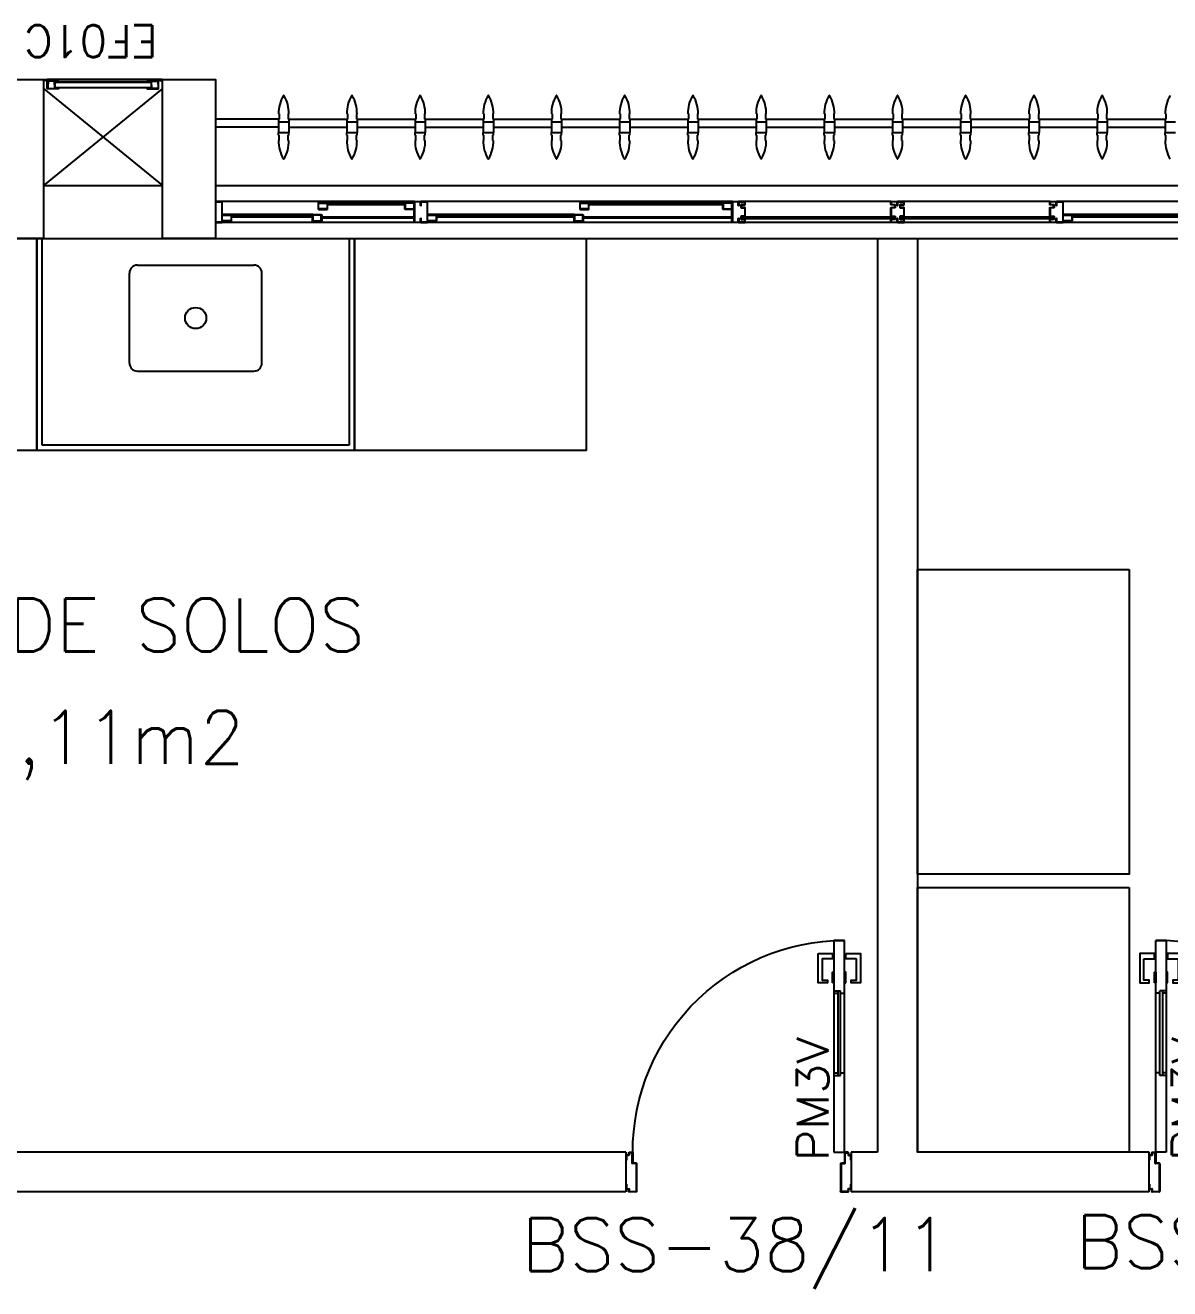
# Model space of a CAD drawing. Header units: millimetres. Extents: x 2046 to 2564, y 885 to 1120.
# Drawn here: x 2332.193 to 2336.514, y 933.737 to 938.507 of the extents above; entities that cross this region are included whole.
import ezdxf

# ---------------------------------------------------------------- set-up
doc = ezdxf.new("R2010")
doc.units = ezdxf.units.MM
doc.header["$LTSCALE"] = 10
for name, color, linetype in [('AR-ALV', 2, 'Continuous'), ('AR-BANCADAS', 1, 'Continuous'), ('AR-BRISES', 2, 'Continuous'), ('AR-ESQ', 1, 'Continuous'), ('AR-ESTC', 3, 'Continuous'), ('AR-PEITORIL', 1, 'Continuous'), ('AR-PORTA', 1, 'Continuous'), ('AR-SHAFT', 1, 'Continuous'), ('BC- VISTA', 1, 'Continuous'), ('BC-CUBA', 1, 'Continuous'), ('BR-PAINEL', 1, 'Continuous'), ('BR-SUPORTE', 1, 'Continuous'), ('coz1', 1, 'Continuous'), ('DT-ESQ-CHAPA DOBRADA-V', 2, 'Continuous'), ('DT-ESQ-MARCO-V', 1, 'Continuous'), ('DT-ESQ-PERFIL CADEIRA-C', 2, 'Continuous'), ('DT-ESQ-PERFIL CADEIRA-V', 1, 'Continuous'), ('DT-ESQ-PERFIL U-C', 2, 'Continuous'), ('DT-ESQ-PERFIL U-V', 1, 'Continuous'), ('DT-ESQ-VENEZIANA-C', 1, 'Continuous'), ('DT-ESQ-VENEZIANA-V', 1, 'Continuous'), ('DT-ESQ-VIDRO-C', 2, 'Continuous'), ('DT-TXTESQ', 2, 'Continuous'), ('DT-TXTMOD', 1, 'Continuous'), ('ENDEREÇO', 2, 'Continuous'), ('maçaneta', 1, 'Continuous'), ('mov', 1, 'Continuous'), ('PM-PERFIL U-C', 2, 'Continuous'), ('PM-TXT', 2, 'Continuous'), ('PM-VIDRO', 2, 'Continuous'), ('pm1', 2, 'Continuous'), ('pm2', 1, 'Continuous'), ('TEXTO', 2, 'Continuous'), ('Área', 2, 'Continuous')]:
    doc.layers.add(name, color=color, linetype=linetype)
doc.styles.add('S10', font='simplex.shx', dxfattribs={"height": 0.1})
doc.styles.add('S12', font='simplex.shx', dxfattribs={"width": 1.1, "height": 0.12})
doc.styles.add('UNB-100', font='simplex.shx', dxfattribs={"height": 0.2})
doc.styles.add('UNB1-100', font='simplex.shx', dxfattribs={"height": 0.2})

# ---------------------------------------------------------------- blocks, each defined once
blk = doc.blocks.new('EF31-P')
at = {"layer": 'DT-ESQ-CHAPA DOBRADA-V', "ltscale": 0.1}
for p, q in [((3.2, -0.077), (3.7615, -0.077)), ((3.2, -0.08), (3.7615, -0.08)), ((4.4, -0.077), (4.749, -0.077)), ((4.4, -0.08), (4.749, -0.08))]:
    blk.add_line(p, q, dxfattribs=at)
at = {"layer": 'DT-ESQ-MARCO-V', "ltscale": 0.1}
for p, q in [((1.9985, -0.06), (2.5515, -0.06)), ((2.5985, -0.06), (3.1515, -0.06)), ((1.9985, -0.14), (2.5515, -0.14)), ((2.5985, -0.14), (3.1515, -0.14))]:
    blk.add_line(p, q, dxfattribs=at)
at = {"layer": 'DT-ESQ-PERFIL CADEIRA-C', "ltscale": 0.1}
for p, q in [((1.95, -0.0885), (1.9015, -0.0885)), ((3.7635, -0.0885), (3.81, -0.0885)), ((4.35, -0.0885), (4.3015, -0.0885)), ((4.751, -0.0885), (4.7975, -0.0885)), ((5.125, -0.0885), (5.0765, -0.0885)), ((3.2, -0.1335), (3.2485, -0.1335)), ((3.773, -0.1335), (3.7265, -0.1335)), ((4.4, -0.1335), (4.4485, -0.1335)), ((4.7605, -0.1335), (4.714, -0.1335))]:
    blk.add_line(p, q, dxfattribs=at)
for points in [[(1.9015, -0.09), (1.95, -0.09), (1.95, -0.0885), (1.915, -0.0885, 0.198912), (1.9161, -0.0881, 0.198913), (1.9165, -0.087), (1.9165, -0.067, -0.414214), (1.917, -0.0665), (1.95, -0.0665), (1.95, -0.065), (1.9165, -0.065, 0.414214), (1.915, -0.0665), (1.915, -0.0785), (1.915, -0.08), (1.915, -0.087), (1.9015, -0.087, 1)], [(3.81, -0.087, -1), (3.81, -0.09), (3.7635, -0.09, -0.414214), (3.7615, -0.088), (3.7615, -0.067, -0.414214), (3.7635, -0.065), (3.795, -0.065, -0.414214), (3.7965, -0.0665), (3.7965, -0.087)], [(3.7965, -0.0885, -0.198913), (3.7954, -0.0881, -0.198913), (3.795, -0.087), (3.795, -0.067, 0.414214), (3.7945, -0.0665), (3.7635, -0.0665, 0.414214), (3.763, -0.067), (3.763, -0.088, 0.414214), (3.7635, -0.0885)], [(4.3015, -0.09), (4.35, -0.09), (4.35, -0.0885), (4.315, -0.0885, 0.198912), (4.3161, -0.0881, 0.198913), (4.3165, -0.087), (4.3165, -0.067, -0.414214), (4.317, -0.0665), (4.35, -0.0665), (4.35, -0.065), (4.3165, -0.065, 0.414214), (4.315, -0.0665), (4.315, -0.0785), (4.315, -0.08), (4.315, -0.087), (4.3015, -0.087, 1)], [(4.7975, -0.087, -1), (4.7975, -0.09), (4.751, -0.09, -0.414214), (4.749, -0.088), (4.749, -0.067, -0.414214), (4.751, -0.065), (4.7825, -0.065, -0.414214), (4.784, -0.0665), (4.784, -0.087)], [(4.784, -0.0885, -0.198913), (4.7829, -0.0881, -0.198913), (4.7825, -0.087), (4.7825, -0.067, 0.414214), (4.782, -0.0665), (4.751, -0.0665, 0.414214), (4.7505, -0.067), (4.7505, -0.088, 0.414214), (4.751, -0.0885)], [(5.0765, -0.09), (5.125, -0.09), (5.125, -0.0885), (5.09, -0.0885, 0.198912), (5.0911, -0.0881, 0.198913), (5.0915, -0.087), (5.0915, -0.067, -0.414214), (5.092, -0.0665), (5.125, -0.0665), (5.125, -0.065), (5.0915, -0.065, 0.414214), (5.09, -0.0665), (5.09, -0.0785), (5.09, -0.08), (5.09, -0.087), (5.0765, -0.087, 1)], [(3.2485, -0.135), (3.2, -0.135), (3.2, -0.1335), (3.235, -0.1335, -0.198912), (3.2339, -0.1331, -0.198913), (3.2335, -0.132), (3.2335, -0.112, 0.414214), (3.233, -0.1115), (3.2, -0.1115), (3.2, -0.11), (3.2335, -0.11, -0.414214), (3.235, -0.1115), (3.235, -0.1235), (3.235, -0.125), (3.235, -0.132), (3.2485, -0.132, -1)], [(3.7265, -0.132, 1), (3.7265, -0.135), (3.773, -0.135, 0.414214), (3.775, -0.133), (3.775, -0.112, 0.414214), (3.773, -0.11), (3.7415, -0.11, 0.414214), (3.74, -0.1115), (3.74, -0.132)], [(3.74, -0.1335, 0.198913), (3.7411, -0.1331, 0.198913), (3.7415, -0.132), (3.7415, -0.112, -0.414214), (3.742, -0.1115), (3.773, -0.1115, -0.414214), (3.7735, -0.112), (3.7735, -0.133, -0.414214), (3.773, -0.1335)], [(4.4485, -0.135), (4.4, -0.135), (4.4, -0.1335), (4.435, -0.1335, -0.198912), (4.4339, -0.1331, -0.198913), (4.4335, -0.132), (4.4335, -0.112, 0.414214), (4.433, -0.1115), (4.4, -0.1115), (4.4, -0.11), (4.4335, -0.11, -0.414214), (4.435, -0.1115), (4.435, -0.1235), (4.435, -0.125), (4.435, -0.132), (4.4485, -0.132, -1)], [(4.714, -0.132, 1), (4.714, -0.135), (4.7605, -0.135, 0.414214), (4.7625, -0.133), (4.7625, -0.112, 0.414214), (4.7605, -0.11), (4.729, -0.11, 0.414214), (4.7275, -0.1115), (4.7275, -0.132)], [(4.7275, -0.1335, 0.198913), (4.7286, -0.1331, 0.198913), (4.729, -0.132), (4.729, -0.112, -0.414214), (4.7295, -0.1115), (4.7605, -0.1115, -0.414214), (4.761, -0.112), (4.761, -0.133, -0.414214), (4.7605, -0.1335)]]:
    blk.add_lwpolyline(points, format="xyb", close=True, dxfattribs=at)
at = {"layer": 'DT-ESQ-PERFIL CADEIRA-V', "ltscale": 0.1}
for p, q in [((1.395, -0.09), (1.9015, -0.09)), ((3.795, -0.09), (4.3015, -0.09)), ((4.7825, -0.09), (5.0765, -0.09)), ((3.2485, -0.135), (3.7265, -0.135)), ((4.4485, -0.135), (4.714, -0.135))]:
    blk.add_line(p, q, dxfattribs=at)
at = {"layer": 'DT-ESQ-PERFIL U-C', "ltscale": 0.1}
for points in [[(1.975, -0.0615, 0.414214), (1.9735, -0.06), (1.9515, -0.06, 0.414214), (1.95, -0.0615), (1.95, -0.1385, 0.414214), (1.9515, -0.14), (1.9735, -0.14, 0.414214), (1.975, -0.1385), (1.975, -0.125), (1.9735, -0.125), (1.9735, -0.138, -0.414214), (1.973, -0.1385), (1.952, -0.1385, -0.414214), (1.9515, -0.138), (1.9515, -0.062, -0.414214), (1.952, -0.0615), (1.973, -0.0615, -0.414214), (1.9735, -0.062), (1.9735, -0.075), (1.975, -0.075)], [(2, -0.1285), (2, -0.1385, -0.414214), (1.9985, -0.14), (1.9765, -0.14, -0.414214), (1.975, -0.1385), (1.975, -0.125), (1.9765, -0.125), (1.9765, -0.138, 0.414214), (1.977, -0.1385), (1.998, -0.1385, 0.414214), (1.9985, -0.138), (1.9985, -0.1285), (1.9855, -0.1285, -0.414214), (1.984, -0.127), (1.984, -0.117, -0.414214), (1.9855, -0.1155), (1.9985, -0.1155), (1.9985, -0.0845), (1.9855, -0.0845, -0.414214), (1.984, -0.083), (1.984, -0.073, -0.414214), (1.9855, -0.0715), (1.9985, -0.0715), (1.9985, -0.062, 0.414214), (1.998, -0.0615), (1.977, -0.0615, 0.414214), (1.9765, -0.062), (1.9765, -0.075), (1.975, -0.075), (1.975, -0.0615, -0.414214), (1.9765, -0.06), (1.9985, -0.06, -0.414214), (2, -0.0615), (2, -0.0715, -0.414214), (1.9985, -0.073), (1.9855, -0.073), (1.9855, -0.083), (1.9985, -0.083), (1.9985, -0.083, -0.414214), (2, -0.0845), (2, -0.1155, -0.414214), (1.9985, -0.117), (1.9985, -0.117), (1.9855, -0.117), (1.9855, -0.127), (1.9985, -0.127, -0.414214)], [(2.55, -0.1285), (2.55, -0.1385, 0.414214), (2.5515, -0.14), (2.5735, -0.14, 0.414214), (2.575, -0.1385), (2.575, -0.125), (2.5735, -0.125), (2.5735, -0.138, -0.414214), (2.573, -0.1385), (2.552, -0.1385, -0.414214), (2.5515, -0.138), (2.5515, -0.1285), (2.5645, -0.1285, 0.414214), (2.566, -0.127), (2.566, -0.117, 0.414214), (2.5645, -0.1155), (2.5515, -0.1155), (2.5515, -0.0845), (2.5645, -0.0845, 0.414214), (2.566, -0.083), (2.566, -0.073, 0.414214), (2.5645, -0.0715), (2.5515, -0.0715), (2.5515, -0.062, -0.414214), (2.552, -0.0615), (2.573, -0.0615, -0.414214), (2.5735, -0.062), (2.5735, -0.075), (2.575, -0.075), (2.575, -0.0615, 0.414214), (2.5735, -0.06), (2.5515, -0.06, 0.414214), (2.55, -0.0615), (2.55, -0.0715, 0.414214), (2.5515, -0.073), (2.5645, -0.073), (2.5645, -0.083), (2.5515, -0.083), (2.5515, -0.083, 0.414214), (2.55, -0.0845), (2.55, -0.1155, 0.414214), (2.5515, -0.117), (2.5515, -0.117), (2.5645, -0.117), (2.5645, -0.127), (2.5515, -0.127, 0.414214)], [(2.6, -0.1285), (2.6, -0.1385, -0.414214), (2.5985, -0.14), (2.5765, -0.14, -0.414214), (2.575, -0.1385), (2.575, -0.125), (2.5765, -0.125), (2.5765, -0.138, 0.414214), (2.577, -0.1385), (2.598, -0.1385, 0.414214), (2.5985, -0.138), (2.5985, -0.1285), (2.5855, -0.1285, -0.414214), (2.584, -0.127), (2.584, -0.117, -0.414214), (2.5855, -0.1155), (2.5985, -0.1155), (2.5985, -0.0845), (2.5855, -0.0845, -0.414214), (2.584, -0.083), (2.584, -0.073, -0.414214), (2.5855, -0.0715), (2.5985, -0.0715), (2.5985, -0.062, 0.414214), (2.598, -0.0615), (2.577, -0.0615, 0.414214), (2.5765, -0.062), (2.5765, -0.075), (2.575, -0.075), (2.575, -0.0615, -0.414214), (2.5765, -0.06), (2.5985, -0.06, -0.414214), (2.6, -0.0615), (2.6, -0.0715, -0.414214), (2.5985, -0.073), (2.5855, -0.073), (2.5855, -0.083), (2.5985, -0.083), (2.5985, -0.083, -0.414214), (2.6, -0.0845), (2.6, -0.1155, -0.414214), (2.5985, -0.117), (2.5985, -0.117), (2.5855, -0.117), (2.5855, -0.127), (2.5985, -0.127, -0.414214)], [(3.15, -0.1285), (3.15, -0.1385, 0.414214), (3.1515, -0.14), (3.1735, -0.14, 0.414214), (3.175, -0.1385), (3.175, -0.125), (3.1735, -0.125), (3.1735, -0.138, -0.414214), (3.173, -0.1385), (3.152, -0.1385, -0.414214), (3.1515, -0.138), (3.1515, -0.1285), (3.1645, -0.1285, 0.414214), (3.166, -0.127), (3.166, -0.117, 0.414214), (3.1645, -0.1155), (3.1515, -0.1155), (3.1515, -0.0845), (3.1645, -0.0845, 0.414214), (3.166, -0.083), (3.166, -0.073, 0.414214), (3.1645, -0.0715), (3.1515, -0.0715), (3.1515, -0.062, -0.414214), (3.152, -0.0615), (3.173, -0.0615, -0.414214), (3.1735, -0.062), (3.1735, -0.075), (3.175, -0.075), (3.175, -0.0615, 0.414214), (3.1735, -0.06), (3.1515, -0.06, 0.414214), (3.15, -0.0615), (3.15, -0.0715, 0.414214), (3.1515, -0.073), (3.1645, -0.073), (3.1645, -0.083), (3.1515, -0.083), (3.1515, -0.083, 0.414214), (3.15, -0.0845), (3.15, -0.1155, 0.414214), (3.1515, -0.117), (3.1515, -0.117), (3.1645, -0.117), (3.1645, -0.127), (3.1515, -0.127, 0.414214)], [(3.175, -0.0615, -0.414214), (3.1765, -0.06), (3.1985, -0.06, -0.414214), (3.2, -0.0615), (3.2, -0.1385, -0.414214), (3.1985, -0.14), (3.1765, -0.14, -0.414214), (3.175, -0.1385), (3.175, -0.125), (3.1765, -0.125), (3.1765, -0.138, 0.414214), (3.177, -0.1385), (3.198, -0.1385, 0.414214), (3.1985, -0.138), (3.1985, -0.062, 0.414214), (3.198, -0.0615), (3.177, -0.0615, 0.414214), (3.1765, -0.062), (3.1765, -0.075), (3.175, -0.075)], [(4.375, -0.0615, 0.414214), (4.3735, -0.06), (4.3515, -0.06, 0.414214), (4.35, -0.0615), (4.35, -0.1385, 0.414214), (4.3515, -0.14), (4.3735, -0.14, 0.414214), (4.375, -0.1385), (4.375, -0.125), (4.3735, -0.125), (4.3735, -0.138, -0.414214), (4.373, -0.1385), (4.352, -0.1385, -0.414214), (4.3515, -0.138), (4.3515, -0.062, -0.414214), (4.352, -0.0615), (4.373, -0.0615, -0.414214), (4.3735, -0.062), (4.3735, -0.075), (4.375, -0.075)], [(4.375, -0.0615, -0.414214), (4.3765, -0.06), (4.3985, -0.06, -0.414214), (4.4, -0.0615), (4.4, -0.1385, -0.414214), (4.3985, -0.14), (4.3765, -0.14, -0.414214), (4.375, -0.1385), (4.375, -0.125), (4.3765, -0.125), (4.3765, -0.138, 0.414214), (4.377, -0.1385), (4.398, -0.1385, 0.414214), (4.3985, -0.138), (4.3985, -0.062, 0.414214), (4.398, -0.0615), (4.377, -0.0615, 0.414214), (4.3765, -0.062), (4.3765, -0.075), (4.375, -0.075)], [(5.15, -0.0615, 0.414214), (5.1485, -0.06), (5.1265, -0.06, 0.414214), (5.125, -0.0615), (5.125, -0.1385, 0.414214), (5.1265, -0.14), (5.1485, -0.14, 0.414214), (5.15, -0.1385), (5.15, -0.125), (5.1485, -0.125), (5.1485, -0.138, -0.414214), (5.148, -0.1385), (5.127, -0.1385, -0.414214), (5.1265, -0.138), (5.1265, -0.062, -0.414214), (5.127, -0.0615), (5.148, -0.0615, -0.414214), (5.1485, -0.062), (5.1485, -0.075), (5.15, -0.075)]]:
    blk.add_lwpolyline(points, format="xyb", close=True, dxfattribs=at)
at = {"layer": 'DT-ESQ-PERFIL U-V', "ltscale": 0.1}
for p, q in [((0.7985, -0.06), (1.9515, -0.06)), ((3.1985, -0.06), (4.3515, -0.06)), ((4.3985, -0.06), (5.1265, -0.06)), ((0.7985, -0.14), (1.9515, -0.14)), ((3.1985, -0.14), (4.3515, -0.14)), ((4.3985, -0.14), (5.1265, -0.14))]:
    blk.add_line(p, q, dxfattribs=at)
at = {"layer": 'DT-ESQ-VIDRO-C', "ltscale": 0.1}
for points in [[(1.9125, -0.085), (1.9125, -0.082), (1.399, -0.082), (1.399, -0.085)], [(2.5625, -0.081), (2.5625, -0.075), (1.9875, -0.075), (1.9875, -0.081)], [(3.1625, -0.081), (3.1625, -0.075), (2.5875, -0.075), (2.5875, -0.081)], [(4.3125, -0.085), (4.3125, -0.082), (3.799, -0.082), (3.799, -0.085)], [(5.0875, -0.085), (5.0875, -0.082), (4.7865, -0.082), (4.7865, -0.085)], [(3.238, -0.13), (3.238, -0.127), (3.737, -0.127), (3.737, -0.13)], [(4.438, -0.13), (4.438, -0.127), (4.7245, -0.127), (4.7245, -0.13)]]:
    blk.add_lwpolyline(points, close=True, dxfattribs=at)
at = {"layer": 'DT-TXTMOD', "ltscale": 0.1, "style": 'S10', "flags": 3}
for tag, p in [('M01', (0.025, -0.28)), ('M02', (0.3253, -0.28)), ('M03', (0.627, -0.28)), ('M04', (0.9288, -0.28)), ('M05', (1.2306, -0.28)), ('M06', (1.5323, -0.28)), ('M07', (1.8341, -0.28)), ('M08', (2.1359, -0.28)), ('M09', (2.4376, -0.28)), ('M10', (2.7394, -0.28)), ('M11', (3.0412, -0.28)), ('M12', (3.3429, -0.28)), ('M13', (3.6447, -0.28)), ('M14', (3.9464, -0.28)), ('M15', (4.2482, -0.28)), ('M16', (4.55, -0.28)), ('M17', (4.8517, -0.28))]:
    blk.add_attdef(tag, p, '', height=0.1, dxfattribs=at)
blk = doc.blocks.new('BR-MODULO8')
at = {"layer": 'BR-PAINEL'}
for p, q in [((-4.9117, 0.27), (-4.9092, 0.27)), ((-4.9117, 0.25), (-4.9117, 0.24)), ((-4.9117, 0.25), (-4.9092, 0.25)), ((-4.9117, 0.24), (-4.8733, 0.24)), ((-4.9117, 0.24), (-4.9117, 0.2)), ((-4.9092, 0.27), (-4.9092, 0.25)), ((-4.8758, 0.27), (-4.8758, 0.25)), ((-4.8733, 0.27), (-4.8758, 0.27)), ((-4.8733, 0.25), (-4.8758, 0.25)), ((-4.8733, 0.25), (-4.8733, 0.24)), ((-4.8733, 0.24), (-4.8733, 0.2)), ((-4.6542, 0.27), (-4.6517, 0.27)), ((-4.6542, 0.25), (-4.6542, 0.24)), ((-4.6542, 0.25), (-4.6517, 0.25)), ((-4.6542, 0.24), (-4.6158, 0.24)), ((-4.6542, 0.24), (-4.6542, 0.2)), ((-4.6517, 0.27), (-4.6517, 0.25)), ((-4.6183, 0.27), (-4.6183, 0.25)), ((-4.6158, 0.27), (-4.6183, 0.27)), ((-4.6158, 0.25), (-4.6183, 0.25)), ((-4.6158, 0.25), (-4.6158, 0.24)), ((-4.6158, 0.24), (-4.6158, 0.2)), ((-4.3967, 0.27), (-4.3942, 0.27)), ((-4.3967, 0.25), (-4.3967, 0.24)), ((-4.3967, 0.25), (-4.3942, 0.25)), ((-4.3967, 0.24), (-4.3583, 0.24)), ((-4.3967, 0.24), (-4.3967, 0.2)), ((-4.3942, 0.27), (-4.3942, 0.25)), ((-4.3608, 0.27), (-4.3608, 0.25)), ((-4.3583, 0.27), (-4.3608, 0.27)), ((-4.3583, 0.25), (-4.3608, 0.25)), ((-4.3583, 0.25), (-4.3583, 0.24)), ((-4.3583, 0.24), (-4.3583, 0.2)), ((-4.1392, 0.27), (-4.1367, 0.27)), ((-4.1392, 0.25), (-4.1392, 0.24)), ((-4.1392, 0.25), (-4.1367, 0.25)), ((-4.1392, 0.24), (-4.1008, 0.24)), ((-4.1392, 0.24), (-4.1392, 0.2)), ((-4.1367, 0.27), (-4.1367, 0.25)), ((-4.1033, 0.27), (-4.1033, 0.25)), ((-4.1008, 0.27), (-4.1033, 0.27)), ((-4.1008, 0.25), (-4.1033, 0.25)), ((-4.1008, 0.25), (-4.1008, 0.24)), ((-4.1008, 0.24), (-4.1008, 0.2)), ((-3.8817, 0.27), (-3.8792, 0.27)), ((-3.8817, 0.25), (-3.8817, 0.24)), ((-3.8817, 0.25), (-3.8792, 0.25)), ((-3.8817, 0.24), (-3.8433, 0.24)), ((-3.8817, 0.24), (-3.8817, 0.2)), ((-3.8792, 0.27), (-3.8792, 0.25)), ((-3.8458, 0.27), (-3.8458, 0.25)), ((-3.8433, 0.27), (-3.8458, 0.27)), ((-3.8433, 0.25), (-3.8458, 0.25)), ((-3.8433, 0.25), (-3.8433, 0.24)), ((-3.8433, 0.24), (-3.8433, 0.2)), ((-3.6242, 0.27), (-3.6217, 0.27)), ((-3.6242, 0.25), (-3.6242, 0.24)), ((-3.6242, 0.25), (-3.6217, 0.25)), ((-3.6242, 0.24), (-3.5858, 0.24)), ((-3.6242, 0.24), (-3.6242, 0.2)), ((-3.6217, 0.27), (-3.6217, 0.25)), ((-3.5883, 0.27), (-3.5883, 0.25)), ((-3.5858, 0.27), (-3.5883, 0.27)), ((-3.5858, 0.25), (-3.5883, 0.25)), ((-3.5858, 0.25), (-3.5858, 0.24)), ((-3.5858, 0.24), (-3.5858, 0.2)), ((-3.3667, 0.27), (-3.3642, 0.27)), ((-3.3667, 0.25), (-3.3667, 0.24)), ((-3.3667, 0.25), (-3.3642, 0.25)), ((-3.3667, 0.24), (-3.3283, 0.24)), ((-3.3667, 0.24), (-3.3667, 0.2)), ((-3.3642, 0.27), (-3.3642, 0.25)), ((-3.3308, 0.27), (-3.3308, 0.25)), ((-3.3283, 0.27), (-3.3308, 0.27)), ((-3.3283, 0.25), (-3.3308, 0.25)), ((-3.3283, 0.25), (-3.3283, 0.24)), ((-3.3283, 0.24), (-3.3283, 0.2)), ((-3.1092, 0.27), (-3.1067, 0.27)), ((-3.1092, 0.25), (-3.1092, 0.24)), ((-3.1092, 0.25), (-3.1067, 0.25)), ((-3.1092, 0.24), (-3.0708, 0.24)), ((-3.1092, 0.24), (-3.1092, 0.2)), ((-3.1067, 0.27), (-3.1067, 0.25)), ((-3.0733, 0.27), (-3.0733, 0.25)), ((-3.0708, 0.27), (-3.0733, 0.27)), ((-3.0708, 0.25), (-3.0733, 0.25)), ((-3.0708, 0.25), (-3.0708, 0.24)), ((-3.0708, 0.24), (-3.0708, 0.2)), ((-2.8517, 0.27), (-2.8492, 0.27)), ((-2.8517, 0.25), (-2.8517, 0.24)), ((-2.8517, 0.25), (-2.8492, 0.25)), ((-2.8517, 0.24), (-2.8133, 0.24)), ((-2.8517, 0.24), (-2.8517, 0.2)), ((-2.8492, 0.27), (-2.8492, 0.25)), ((-2.8158, 0.27), (-2.8158, 0.25)), ((-2.8133, 0.27), (-2.8158, 0.27)), ((-2.8133, 0.25), (-2.8158, 0.25)), ((-2.8133, 0.25), (-2.8133, 0.24)), ((-2.8133, 0.24), (-2.8133, 0.2)), ((-2.5942, 0.27), (-2.5917, 0.27)), ((-2.5942, 0.25), (-2.5942, 0.24)), ((-2.5942, 0.25), (-2.5917, 0.25)), ((-2.5942, 0.24), (-2.5558, 0.24)), ((-2.5942, 0.24), (-2.5942, 0.2)), ((-2.5917, 0.27), (-2.5917, 0.25)), ((-2.5583, 0.27), (-2.5583, 0.25)), ((-2.5558, 0.27), (-2.5583, 0.27)), ((-2.5558, 0.25), (-2.5583, 0.25)), ((-2.5558, 0.25), (-2.5558, 0.24)), ((-2.5558, 0.24), (-2.5558, 0.2)), ((-2.3367, 0.27), (-2.3342, 0.27)), ((-2.3367, 0.25), (-2.3367, 0.24)), ((-2.3367, 0.25), (-2.3342, 0.25)), ((-2.3367, 0.24), (-2.2983, 0.24)), ((-2.3367, 0.24), (-2.3367, 0.2)), ((-2.3342, 0.27), (-2.3342, 0.25)), ((-2.3008, 0.27), (-2.3008, 0.25)), ((-2.2983, 0.27), (-2.3008, 0.27)), ((-2.2983, 0.25), (-2.3008, 0.25)), ((-2.2983, 0.25), (-2.2983, 0.24)), ((-2.2983, 0.24), (-2.2983, 0.2)), ((-2.0792, 0.27), (-2.0767, 0.27)), ((-2.0792, 0.25), (-2.0792, 0.24)), ((-2.0792, 0.25), (-2.0767, 0.25)), ((-2.0792, 0.24), (-2.0408, 0.24)), ((-2.0792, 0.24), (-2.0792, 0.2)), ((-2.0767, 0.27), (-2.0767, 0.25)), ((-2.0433, 0.27), (-2.0433, 0.25)), ((-2.0408, 0.27), (-2.0433, 0.27)), ((-2.0408, 0.25), (-2.0433, 0.25)), ((-2.0408, 0.25), (-2.0408, 0.24)), ((-2.0408, 0.24), (-2.0408, 0.2)), ((-1.8217, 0.27), (-1.8192, 0.27)), ((-1.8217, 0.25), (-1.8217, 0.24)), ((-1.8217, 0.25), (-1.8192, 0.25)), ((-1.8217, 0.24), (-1.7833, 0.24)), ((-1.8217, 0.24), (-1.8217, 0.2)), ((-1.8192, 0.27), (-1.8192, 0.25)), ((-1.7858, 0.27), (-1.7858, 0.25)), ((-1.7833, 0.27), (-1.7858, 0.27)), ((-1.7833, 0.25), (-1.7858, 0.25)), ((-1.7833, 0.25), (-1.7833, 0.24)), ((-1.7833, 0.24), (-1.7833, 0.2)), ((-1.5642, 0.27), (-1.5617, 0.27)), ((-1.5642, 0.25), (-1.5642, 0.24)), ((-1.5642, 0.25), (-1.5617, 0.25)), ((-1.5642, 0.24), (-1.5258, 0.24)), ((-1.5642, 0.24), (-1.5642, 0.2)), ((-1.5617, 0.27), (-1.5617, 0.25)), ((-4.9117, 0.2), (-4.8733, 0.2)), ((-4.9117, 0.19), (-4.9117, 0.2)), ((-4.8733, 0.19), (-4.8733, 0.2)), ((-4.6542, 0.2), (-4.6158, 0.2)), ((-4.6542, 0.19), (-4.6542, 0.2)), ((-4.6158, 0.19), (-4.6158, 0.2)), ((-4.3967, 0.2), (-4.3583, 0.2)), ((-4.3967, 0.19), (-4.3967, 0.2)), ((-4.3583, 0.19), (-4.3583, 0.2)), ((-4.1392, 0.2), (-4.1008, 0.2)), ((-4.1392, 0.19), (-4.1392, 0.2)), ((-4.1008, 0.19), (-4.1008, 0.2)), ((-3.8817, 0.2), (-3.8433, 0.2)), ((-3.8817, 0.19), (-3.8817, 0.2)), ((-3.8433, 0.19), (-3.8433, 0.2)), ((-3.6242, 0.2), (-3.5858, 0.2)), ((-3.6242, 0.19), (-3.6242, 0.2)), ((-3.5858, 0.19), (-3.5858, 0.2)), ((-3.3667, 0.2), (-3.3283, 0.2)), ((-3.3667, 0.19), (-3.3667, 0.2)), ((-3.3283, 0.19), (-3.3283, 0.2)), ((-3.1092, 0.2), (-3.0708, 0.2)), ((-3.1092, 0.19), (-3.1092, 0.2)), ((-3.0708, 0.19), (-3.0708, 0.2)), ((-2.8517, 0.2), (-2.8133, 0.2)), ((-2.8517, 0.19), (-2.8517, 0.2)), ((-2.8133, 0.19), (-2.8133, 0.2)), ((-2.5942, 0.2), (-2.5558, 0.2)), ((-2.5942, 0.19), (-2.5942, 0.2)), ((-2.5558, 0.19), (-2.5558, 0.2)), ((-2.3367, 0.2), (-2.2983, 0.2)), ((-2.3367, 0.19), (-2.3367, 0.2)), ((-2.2983, 0.19), (-2.2983, 0.2)), ((-2.0792, 0.2), (-2.0408, 0.2)), ((-2.0792, 0.19), (-2.0792, 0.2)), ((-2.0408, 0.19), (-2.0408, 0.2)), ((-1.8217, 0.2), (-1.7833, 0.2)), ((-1.8217, 0.19), (-1.8217, 0.2)), ((-1.7833, 0.19), (-1.7833, 0.2)), ((-1.5642, 0.2), (-1.5258, 0.2)), ((-1.5642, 0.19), (-1.5642, 0.2)), ((-4.9117, 0.19), (-4.9092, 0.19)), ((-4.9117, 0.17), (-4.9092, 0.17)), ((-4.9092, 0.17), (-4.9092, 0.19)), ((-4.8733, 0.19), (-4.8758, 0.19)), ((-4.8758, 0.17), (-4.8758, 0.19)), ((-4.8733, 0.17), (-4.8758, 0.17)), ((-4.6542, 0.19), (-4.6517, 0.19)), ((-4.6542, 0.17), (-4.6517, 0.17)), ((-4.6517, 0.17), (-4.6517, 0.19)), ((-4.6158, 0.19), (-4.6183, 0.19)), ((-4.6183, 0.17), (-4.6183, 0.19)), ((-4.6158, 0.17), (-4.6183, 0.17)), ((-4.3967, 0.19), (-4.3942, 0.19)), ((-4.3967, 0.17), (-4.3942, 0.17)), ((-4.3942, 0.17), (-4.3942, 0.19)), ((-4.3583, 0.19), (-4.3608, 0.19)), ((-4.3608, 0.17), (-4.3608, 0.19)), ((-4.3583, 0.17), (-4.3608, 0.17)), ((-4.1392, 0.19), (-4.1367, 0.19)), ((-4.1392, 0.17), (-4.1367, 0.17)), ((-4.1367, 0.17), (-4.1367, 0.19)), ((-4.1008, 0.19), (-4.1033, 0.19)), ((-4.1033, 0.17), (-4.1033, 0.19)), ((-4.1008, 0.17), (-4.1033, 0.17)), ((-3.8817, 0.19), (-3.8792, 0.19)), ((-3.8817, 0.17), (-3.8792, 0.17)), ((-3.8792, 0.17), (-3.8792, 0.19)), ((-3.8433, 0.19), (-3.8458, 0.19)), ((-3.8458, 0.17), (-3.8458, 0.19)), ((-3.8433, 0.17), (-3.8458, 0.17)), ((-3.6242, 0.19), (-3.6217, 0.19)), ((-3.6242, 0.17), (-3.6217, 0.17)), ((-3.6217, 0.17), (-3.6217, 0.19)), ((-3.5858, 0.19), (-3.5883, 0.19)), ((-3.5883, 0.17), (-3.5883, 0.19)), ((-3.5858, 0.17), (-3.5883, 0.17)), ((-3.3667, 0.19), (-3.3642, 0.19)), ((-3.3667, 0.17), (-3.3642, 0.17)), ((-3.3642, 0.17), (-3.3642, 0.19)), ((-3.3283, 0.19), (-3.3308, 0.19)), ((-3.3308, 0.17), (-3.3308, 0.19)), ((-3.3283, 0.17), (-3.3308, 0.17)), ((-3.1092, 0.19), (-3.1067, 0.19)), ((-3.1092, 0.17), (-3.1067, 0.17)), ((-3.1067, 0.17), (-3.1067, 0.19)), ((-3.0708, 0.19), (-3.0733, 0.19)), ((-3.0733, 0.17), (-3.0733, 0.19)), ((-3.0708, 0.17), (-3.0733, 0.17)), ((-2.8517, 0.19), (-2.8492, 0.19)), ((-2.8517, 0.17), (-2.8492, 0.17)), ((-2.8492, 0.17), (-2.8492, 0.19)), ((-2.8133, 0.19), (-2.8158, 0.19)), ((-2.8158, 0.17), (-2.8158, 0.19)), ((-2.8133, 0.17), (-2.8158, 0.17)), ((-2.5942, 0.19), (-2.5917, 0.19)), ((-2.5942, 0.17), (-2.5917, 0.17)), ((-2.5917, 0.17), (-2.5917, 0.19)), ((-2.5558, 0.19), (-2.5583, 0.19)), ((-2.5583, 0.17), (-2.5583, 0.19)), ((-2.5558, 0.17), (-2.5583, 0.17)), ((-2.3367, 0.19), (-2.3342, 0.19)), ((-2.3367, 0.17), (-2.3342, 0.17)), ((-2.3342, 0.17), (-2.3342, 0.19)), ((-2.2983, 0.19), (-2.3008, 0.19)), ((-2.3008, 0.17), (-2.3008, 0.19)), ((-2.2983, 0.17), (-2.3008, 0.17)), ((-2.0792, 0.19), (-2.0767, 0.19)), ((-2.0792, 0.17), (-2.0767, 0.17)), ((-2.0767, 0.17), (-2.0767, 0.19)), ((-2.0408, 0.19), (-2.0433, 0.19)), ((-2.0433, 0.17), (-2.0433, 0.19)), ((-2.0408, 0.17), (-2.0433, 0.17)), ((-1.8217, 0.19), (-1.8192, 0.19)), ((-1.8217, 0.17), (-1.8192, 0.17)), ((-1.8192, 0.17), (-1.8192, 0.19)), ((-1.7833, 0.19), (-1.7858, 0.19)), ((-1.7858, 0.17), (-1.7858, 0.19)), ((-1.7833, 0.17), (-1.7858, 0.17)), ((-1.5642, 0.19), (-1.5617, 0.19)), ((-1.5642, 0.17), (-1.5617, 0.17)), ((-1.5617, 0.17), (-1.5617, 0.19))]:
    blk.add_line(p, q, dxfattribs=at)
for centre, radius, start, end in [((-4.7867, 0.2739), 0.1251, 148.4721, 181.772), ((-4.8925, 0.3387), 0.001, 37.1012, 142.8988), ((-4.9983, 0.2739), 0.1251, 358.228, 31.5279), ((-4.5292, 0.2739), 0.1251, 148.4721, 181.772), ((-4.635, 0.3387), 0.001, 37.1012, 142.8988), ((-4.7408, 0.2739), 0.1251, 358.228, 31.5279), ((-4.2717, 0.2739), 0.1251, 148.4721, 181.772), ((-4.3775, 0.3387), 0.001, 37.1012, 142.8988), ((-4.4833, 0.2739), 0.1251, 358.228, 31.5279), ((-4.0142, 0.2739), 0.1251, 148.4721, 181.772), ((-4.12, 0.3387), 0.001, 37.1012, 142.8988), ((-4.2258, 0.2739), 0.1251, 358.228, 31.5279), ((-3.7567, 0.2739), 0.1251, 148.4721, 181.772), ((-3.8625, 0.3387), 0.001, 37.1012, 142.8988), ((-3.9683, 0.2739), 0.1251, 358.228, 31.5279), ((-3.4992, 0.2739), 0.1251, 148.4721, 181.772), ((-3.605, 0.3387), 0.001, 37.1012, 142.8988), ((-3.7108, 0.2739), 0.1251, 358.228, 31.5279), ((-3.2417, 0.2739), 0.1251, 148.4721, 181.772), ((-3.3475, 0.3387), 0.001, 37.1012, 142.8988), ((-3.4533, 0.2739), 0.1251, 358.228, 31.5279), ((-2.9842, 0.2739), 0.1251, 148.4721, 181.772), ((-3.09, 0.3387), 0.001, 37.1012, 142.8988), ((-3.1958, 0.2739), 0.1251, 358.228, 31.5279), ((-2.7267, 0.2739), 0.1251, 148.4721, 181.772), ((-2.8325, 0.3387), 0.001, 37.1012, 142.8988), ((-2.9383, 0.2739), 0.1251, 358.228, 31.5279), ((-2.4692, 0.2739), 0.1251, 148.4721, 181.772), ((-2.575, 0.3387), 0.001, 37.1012, 142.8988), ((-2.6808, 0.2739), 0.1251, 358.228, 31.5279), ((-2.2117, 0.2739), 0.1251, 148.4721, 181.772), ((-2.3175, 0.3387), 0.001, 37.1012, 142.8988), ((-2.4233, 0.2739), 0.1251, 358.228, 31.5279), ((-1.9542, 0.2739), 0.1251, 148.4721, 181.772), ((-2.06, 0.3387), 0.001, 37.1012, 142.8988), ((-2.1658, 0.2739), 0.1251, 358.228, 31.5279), ((-1.6967, 0.2739), 0.1251, 148.4721, 181.772), ((-1.8025, 0.3387), 0.001, 37.1012, 142.8988), ((-1.9083, 0.2739), 0.1251, 358.228, 31.5279), ((-1.4392, 0.2739), 0.1251, 148.4721, 181.772), ((-4.7867, 0.1661), 0.1251, 178.228, 211.5279), ((-4.9983, 0.1661), 0.1251, 328.4721, 1.772), ((-4.5292, 0.1661), 0.1251, 178.228, 211.5279), ((-4.7408, 0.1661), 0.1251, 328.4721, 1.772), ((-4.2717, 0.1661), 0.1251, 178.228, 211.5279), ((-4.4833, 0.1661), 0.1251, 328.4721, 1.772), ((-4.0142, 0.1661), 0.1251, 178.228, 211.5279), ((-4.2258, 0.1661), 0.1251, 328.4721, 1.772), ((-3.7567, 0.1661), 0.1251, 178.228, 211.5279), ((-3.9683, 0.1661), 0.1251, 328.4721, 1.772), ((-3.4992, 0.1661), 0.1251, 178.228, 211.5279), ((-3.7108, 0.1661), 0.1251, 328.4721, 1.772), ((-3.2417, 0.1661), 0.1251, 178.228, 211.5279), ((-3.4533, 0.1661), 0.1251, 328.4721, 1.772), ((-2.9842, 0.1661), 0.1251, 178.228, 211.5279), ((-3.1958, 0.1661), 0.1251, 328.4721, 1.772), ((-2.7267, 0.1661), 0.1251, 178.228, 211.5279), ((-2.9383, 0.1661), 0.1251, 328.4721, 1.772), ((-2.4692, 0.1661), 0.1251, 178.228, 211.5279), ((-2.6808, 0.1661), 0.1251, 328.4721, 1.772), ((-2.2117, 0.1661), 0.1251, 178.228, 211.5279), ((-2.4233, 0.1661), 0.1251, 328.4721, 1.772), ((-1.9542, 0.1661), 0.1251, 178.228, 211.5279), ((-2.1658, 0.1661), 0.1251, 328.4721, 1.772), ((-1.6967, 0.1661), 0.1251, 178.228, 211.5279), ((-1.9083, 0.1661), 0.1251, 328.4721, 1.772), ((-1.4392, 0.1661), 0.1251, 178.228, 211.5279), ((-4.8925, 0.1013), 0.001, 217.1012, 322.8988), ((-4.635, 0.1013), 0.001, 217.1012, 322.8988), ((-4.3775, 0.1013), 0.001, 217.1012, 322.8988), ((-4.12, 0.1013), 0.001, 217.1012, 322.8988), ((-3.8625, 0.1013), 0.001, 217.1012, 322.8988), ((-3.605, 0.1013), 0.001, 217.1012, 322.8988), ((-3.3475, 0.1013), 0.001, 217.1012, 322.8988), ((-3.09, 0.1013), 0.001, 217.1012, 322.8988), ((-2.8325, 0.1013), 0.001, 217.1012, 322.8988), ((-2.575, 0.1013), 0.001, 217.1012, 322.8988), ((-2.3175, 0.1013), 0.001, 217.1012, 322.8988), ((-2.06, 0.1013), 0.001, 217.1012, 322.8988), ((-1.8025, 0.1013), 0.001, 217.1012, 322.8988)]:
    blk.add_arc(centre, radius, start, end, dxfattribs=at)
at = {"layer": 'BR-SUPORTE'}
for p, q in [((-4.9117, 0.25), (-5.15, 0.25)), ((-4.8733, 0.25), (-4.6517, 0.25)), ((-4.6158, 0.25), (-4.3942, 0.25)), ((-4.3583, 0.25), (-4.1367, 0.25)), ((-4.1008, 0.25), (-3.8792, 0.25)), ((-3.8433, 0.25), (-3.6217, 0.25)), ((-3.5858, 0.25), (-3.3642, 0.25)), ((-3.3283, 0.25), (-3.1067, 0.25)), ((-3.0708, 0.25), (-2.8492, 0.25)), ((-2.8133, 0.25), (-2.5917, 0.25)), ((-2.5558, 0.25), (-2.3342, 0.25)), ((-2.2983, 0.25), (-2.0767, 0.25)), ((-2.0408, 0.25), (-1.8192, 0.25)), ((-1.7833, 0.25), (-1.5617, 0.25)), ((-4.9117, 0.22), (-5.15, 0.22)), ((-4.8733, 0.22), (-4.6542, 0.22)), ((-4.6158, 0.22), (-4.3967, 0.22)), ((-4.3583, 0.22), (-4.1392, 0.22)), ((-4.1008, 0.22), (-3.8817, 0.22)), ((-3.8433, 0.22), (-3.6242, 0.22)), ((-3.5858, 0.22), (-3.3667, 0.22)), ((-3.3283, 0.22), (-3.1092, 0.22)), ((-3.0708, 0.22), (-2.8517, 0.22)), ((-2.8133, 0.22), (-2.5942, 0.22)), ((-2.5558, 0.22), (-2.3367, 0.22)), ((-2.2983, 0.22), (-2.0792, 0.22)), ((-2.0408, 0.22), (-1.8217, 0.22)), ((-1.7833, 0.22), (-1.5642, 0.22))]:
    blk.add_line(p, q, dxfattribs=at)
blk = doc.blocks.new('PM3V')
at = {"layer": 'maçaneta'}
for points in [[(0.02, 0.9), (-0.035, 0.9), (-0.035, 0.79), (0, 0.79), (0, 0.8), (-0.02, 0.8), (-0.02, 0.8785, -0.414214), (-0.0185, 0.88), (0.02, 0.88)], [(0.125, 0.9), (0.07, 0.9), (0.07, 0.88), (0.1085, 0.88, -0.414214), (0.11, 0.8785), (0.11, 0.8), (0.09, 0.8), (0.09, 0.79), (0.125, 0.79)]]:
    blk.add_lwpolyline(points, format="xyb", close=True, dxfattribs=at)
for points in [[(0.02, 0.79), (0.02, 0.83), (0.025, 0.83), (0.025, 0.79)], [(0.07, 0.79), (0.07, 0.83), (0.065, 0.83), (0.065, 0.79)]]:
    blk.add_lwpolyline(points, close=True, dxfattribs=at)
at = {"layer": 'mov'}
blk.add_arc((0.025, 0.15), 0.8, 356.8472, 90, dxfattribs=at)
at = {"layer": 'PM-PERFIL U-C'}
for p, q in [((0.01, 0.14), (0.01, 0.1485)), ((0.0115, 0.15), (0.0235, 0.15)), ((0.012, 0.148), (0.012, 0.1395)), ((0.023, 0.148), (0.012, 0.148)), ((0.023, 0.1085), (0.023, 0.148)), ((0.025, 0.1485), (0.025, 0.109)), ((0.825, 0.1485), (0.825, 0.109)), ((0.8385, 0.15), (0.8265, 0.15)), ((0.827, 0.148), (0.838, 0.148)), ((0.827, 0.1085), (0.827, 0.148)), ((0.838, 0.148), (0.838, 0.1395)), ((0.84, 0.14), (0.84, 0.1485)), ((0, 0.12), (0, 0.1385)), ((0.002, 0.12), (0, 0.12)), ((0.0015, 0.14), (0.01, 0.14)), ((0.002, 0.138), (0.002, 0.12)), ((0.0105, 0.138), (0.002, 0.138)), ((0.038, 0.107), (0.0245, 0.107)), ((0.0385, 0.109), (0.025, 0.109)), ((0.038, 0.107), (0.038, 0.002)), ((0.04, 0.1075), (0.04, 0.0015)), ((0.81, 0.1075), (0.81, 0.0015)), ((0.8115, 0.109), (0.825, 0.109)), ((0.812, 0.107), (0.8255, 0.107)), ((0.812, 0.107), (0.812, 0.002)), ((0.8395, 0.138), (0.848, 0.138)), ((0.8485, 0.14), (0.84, 0.14)), ((0.848, 0.138), (0.848, 0.12)), ((0.848, 0.12), (0.85, 0.12)), ((0.85, 0.12), (0.85, 0.1385)), ((0, 0.03), (0.002, 0.03)), ((0, 0.0115), (0, 0.03)), ((0.01, 0.01), (0.0015, 0.01)), ((0.002, 0.03), (0.002, 0.012)), ((0.002, 0.012), (0.0105, 0.012)), ((0.01, 0.0015), (0.01, 0.01)), ((0.0385, 0), (0.0115, 0)), ((0.012, 0.0105), (0.012, 0.002)), ((0.012, 0.002), (0.038, 0.002)), ((0.8115, 0), (0.8385, 0)), ((0.838, 0.002), (0.812, 0.002)), ((0.838, 0.0105), (0.838, 0.002)), ((0.848, 0.012), (0.8395, 0.012)), ((0.84, 0.0015), (0.84, 0.01)), ((0.84, 0.01), (0.8485, 0.01)), ((0.85, 0.03), (0.848, 0.03)), ((0.848, 0.03), (0.848, 0.012)), ((0.85, 0.0115), (0.85, 0.03))]:
    blk.add_line(p, q, dxfattribs=at)
for centre, start, end in [((0.0115, 0.1485), 90, 180), ((0.0235, 0.1485), 360, 90), ((0.8265, 0.1485), 90, 180), ((0.8385, 0.1485), 0, 90), ((0.0015, 0.1385), 90, 180), ((0.0105, 0.1395), 270, 0), ((0.0245, 0.1085), 180, 270), ((0.0385, 0.1075), 0, 90), ((0.8115, 0.1075), 90, 180), ((0.8255, 0.1085), 270, 0), ((0.8395, 0.1395), 180, 270), ((0.8485, 0.1385), 0, 90), ((0.0015, 0.0115), 180, 270), ((0.0115, 0.0015), 180, 270), ((0.0105, 0.0105), 0, 90), ((0.0385, 0.0015), 269.9386, 0), ((0.8115, 0.0015), 180, 270.0614), ((0.8395, 0.0105), 90, 180), ((0.8385, 0.0015), 270, 0), ((0.8485, 0.0115), 270, 0)]:
    blk.add_arc(centre, 0.0015, start, end, dxfattribs=at)
at = {"layer": 'PM-VIDRO'}
for p, q in [((0.04, 0.45), (0.04, 0.75)), ((0.05, 0.75), (0.05, 0.45))]:
    blk.add_line(p, q, dxfattribs=at)
at = {"layer": 'pm1'}
for p, q in [((0.025, 0.95), (0.065, 0.95)), ((0.025, 0.75), (0.025, 0.95)), ((0.065, 0.95), (0.065, 0.76)), ((0.04, 0.75), (0.025, 0.75)), ((0.065, 0.76), (0.04, 0.76)), ((0.04, 0.75), (0.04, 0.76)), ((0.05, 0.76), (0.05, 0.75)), ((0.065, 0.75), (0.05, 0.75)), ((0.065, 0.76), (0.065, 0.75)), ((0.025, 0.15), (0.025, 0.45)), ((0.04, 0.45), (0.025, 0.45)), ((0.04, 0.44), (0.04, 0.45)), ((0.065, 0.44), (0.04, 0.44)), ((0.065, 0.45), (0.05, 0.45)), ((0.05, 0.45), (0.05, 0.44)), ((0.065, 0.45), (0.065, 0.44)), ((0.065, 0.44), (0.065, 0.15)), ((0.065, 0.15), (0.025, 0.15))]:
    blk.add_line(p, q, dxfattribs=at)
at = {"layer": 'pm2'}
for p, q in [((0.025, 0.45), (0.025, 0.75)), ((0.065, 0.75), (0.065, 0.45)), ((0.025, 0.15), (0.025, 0.109)), ((0.025, 0.109), (0.035, 0.109)), ((0.8252, 0.109), (0.8152, 0.109)), ((0.8152, 0), (0.8402, 0)), ((0.8402, 0.01), (0.8502, 0.01)), ((0.8402, 0), (0.8402, 0.01))]:
    blk.add_line(p, q, dxfattribs=at)
at = {"layer": 'PM-TXT', "style": 'S12', "width": 1.1}
blk.add_attdef('PM', (0.2053, 0.1161), '', height=0.12, rotation=90, dxfattribs=at)
blk = doc.blocks.new('EF01C-P')
at = {"layer": 'DT-ESQ-PERFIL CADEIRA-C', "ltscale": 0.1}
for points in [[(0.01, 0.0015), (0.01, 0.003), (0.0015, 0.003, 1), (0.0015, 0), (0.015, 0, 0.414214), (0.0165, 0.0015), (0.0165, 0.0335), (0.043, 0.0335)], [(0.043, 0.0065), (0.018, 0.0065), (0.018, 0.0165), (0.0165, 0.0165), (0.0165, 0.0065, 0.414214), (0.018, 0.005), (0.043, 0.005), (0.0565, 0.005, 1), (0.0565, 0.008), (0.043, 0.008), (0.043, 0.02), (0.043, 0.032), (0.0565, 0.032, 1), (0.0565, 0.035), (0.043, 0.035), (0.0165, 0.035, 0.414214), (0.015, 0.0335), (0.015, 0.0015), (0.0015, 0.0015)], [(0.0415, 0.02), (0.0415, 0.032, -0.414214), (0.043, 0.0335), (0.0565, 0.0335)], [(0.0415, 0.02), (0.0415, 0.008, 0.414214), (0.043, 0.0065), (0.0565, 0.0065)], [(0.407, 0.0065), (0.432, 0.0065), (0.432, 0.0165), (0.4335, 0.0165), (0.4335, 0.0065, -0.414214), (0.432, 0.005), (0.407, 0.005), (0.3935, 0.005, -1), (0.3935, 0.008), (0.407, 0.008), (0.407, 0.02), (0.407, 0.032), (0.3935, 0.032, -1), (0.3935, 0.035), (0.407, 0.035), (0.4335, 0.035, -0.414214), (0.435, 0.0335), (0.435, 0.0015), (0.4485, 0.0015)], [(0.4085, 0.02), (0.4085, 0.032, 0.414214), (0.407, 0.0335), (0.3935, 0.0335)], [(0.4085, 0.02), (0.4085, 0.008, -0.414214), (0.407, 0.0065), (0.3935, 0.0065)], [(0.44, 0.0015), (0.44, 0.003), (0.4485, 0.003, -1), (0.4485, 0), (0.435, 0, -0.414214), (0.4335, 0.0015), (0.4335, 0.0335), (0.407, 0.0335)]]:
    blk.add_lwpolyline(points, format="xyb", dxfattribs=at)
at = {"layer": 'DT-ESQ-PERFIL CADEIRA-V', "ltscale": 0.1}
blk.add_line((0.015, 0), (0.435, 0), dxfattribs=at)
at = {"layer": 'DT-ESQ-VENEZIANA-C', "ltscale": 0.1}
for p, q in [((0.043, 0.0105), (0.407, 0.0105)), ((0.043, 0.009), (0.407, 0.009))]:
    blk.add_line(p, q, dxfattribs=at)
at = {"layer": 'DT-ESQ-VENEZIANA-V', "ltscale": 0.1}
blk.add_line((0.043, 0.031), (0.407, 0.031), dxfattribs=at)
at = {"layer": 'DT-TXTESQ', "ltscale": 0.1, "style": 'S12'}
blk.add_text('EF01C', height=0.12, dxfattribs=at).set_placement((0.0192, -0.205))
at = {"layer": 'DT-TXTMOD', "ltscale": 0.1, "style": 'S10', "flags": 3}
blk.add_attdef('EF01C', (0.0208, -0.14), '', height=0.1, dxfattribs=at)
blk = doc.blocks.new('BCP06')
at = {"layer": 'BC- VISTA'}
blk.add_lwpolyline([(0.8, 0), (0.8, -0.875), (0, -0.875), (0, 0)], close=True, dxfattribs=at)
blk = doc.blocks.new('CUBAbnc-01P')
at = {"layer": 'coz1'}
for p, q in [((-0.25, -0.4705), (-0.25, -0.1305)), ((-0.22, -0.1005), (0.22, -0.1005)), ((0.25, -0.4705), (0.25, -0.1305)), ((-0.22, -0.5005), (0.22, -0.5005))]:
    blk.add_line(p, q, dxfattribs=at)
blk.add_circle((0, -0.3005), 0.04, dxfattribs=at)
for centre, start, end in [((-0.22, -0.1305), 90, 180), ((0.22, -0.1305), 0, 90), ((-0.22, -0.4705), 180, 270), ((0.22, -0.4705), 270, 0)]:
    blk.add_arc(centre, 0.03, start, end, dxfattribs=at)
blk = doc.blocks.new('BCP01')
at = {"layer": 'BC- VISTA'}
for p, q in [((0, -0.02), (0.78, -0.02)), ((0.78, -0.02), (0.78, -1.18)), ((0.78, -1.18), (0, -1.18))]:
    blk.add_line(p, q, dxfattribs=at)
blk.add_lwpolyline([(0.8, 0), (0.8, -1.2), (0, -1.2), (0, 0)], close=True, dxfattribs=at)
at = {"layer": 'BC-CUBA', "rotation": 90}
blk.add_blockref('CUBAbnc-01P', (0, -0.6), dxfattribs=at)
blk = doc.blocks.new('BCP07')
at = {"layer": 'BC- VISTA'}
blk.add_lwpolyline([(0.8, 0), (0.8, -1), (0, -1), (0, 0)], close=True, dxfattribs=at)
blk = doc.blocks.new('BCP10')
at = {"layer": 'BC- VISTA'}
blk.add_lwpolyline([(0.8, 0), (0.8, -1.15), (0, -1.15), (0, 0)], close=True, dxfattribs=at)

msp = doc.modelspace()

# ---------------------------------------------------------------- linework, layer by layer
at = {"layer": 'AR-ALV'}
for p, q in [((2332.2609, 937.9024), (2332.7109, 937.9024)), ((2332.2609, 937.7024), (2332.7109, 937.7024)), ((2335.4109, 937.7024), (2335.5609, 937.7024)), ((2335.4109, 937.7024), (2335.4109, 934.2524)), ((2335.5609, 937.7024), (2335.5609, 934.2524)), ((2334.4607, 934.2524), (2330.1609, 934.2524)), ((2334.4607, 934.2524), (2334.4607, 934.1024)), ((2335.3109, 934.2524), (2335.3109, 934.1024)), ((2335.4109, 934.2524), (2335.3109, 934.2524)), ((2336.4357, 934.2524), (2335.5609, 934.2524)), ((2336.4357, 934.1024), (2336.4357, 934.2524)), ((2334.4607, 934.1024), (2329.9109, 934.1024)), ((2336.4357, 934.1024), (2335.3109, 934.1024))]:
    msp.add_line(p, q, dxfattribs=at)
at = {"layer": 'AR-BANCADAS'}
msp.add_line((2334.3109, 937.7024), (2334.3109, 936.9024), dxfattribs=at)
at = {"layer": 'AR-ESTC'}
for points in [[(2332.2609, 937.7024), (2332.0609, 937.7024), (2332.0609, 938.3024), (2332.2609, 938.3024)], [(2332.9109, 937.7024), (2332.7109, 937.7024), (2332.7109, 938.3024), (2332.9109, 938.3024)]]:
    msp.add_lwpolyline(points, close=True, dxfattribs=at)
at = {"layer": 'AR-PEITORIL'}
for p, q in [((2332.9109, 937.9024), (2338.0609, 937.9024)), ((2332.9109, 937.7024), (2338.0609, 937.7024))]:
    msp.add_line(p, q, dxfattribs=at)
at = {"layer": 'AR-SHAFT'}
for p, q in [((2332.2609, 938.2689), (2332.7109, 937.9024)), ((2332.7094, 938.2674), (2332.2609, 937.9024))]:
    msp.add_line(p, q, dxfattribs=at)

# ---------------------------------------------------------------- block references
at = {"layer": 'AR-BANCADAS'}
for name, p, rotation in [('BCP06', (2331.3609, 936.9024), 90), ('BCP01', (2333.4359, 937.7024), 270), ('BCP06', (2333.4359, 936.9024), 90)]:
    msp.add_blockref(name, p, dxfattribs=dict(at, rotation=rotation))
for name, p in [('BCP10', (2335.5609, 936.4524)), ('BCP07', (2335.5609, 935.2524))]:
    msp.add_blockref(name, p, dxfattribs=at)
at = {"layer": 'AR-BRISES'}
msp.add_blockref('BR-MODULO8', (2338.0609, 937.9024), dxfattribs=at)
at = {"layer": 'AR-ESQ', "rotation": 180}
for name, p in [('EF01C-P', (2332.7109, 938.3024)), ('EF31-P', (2338.0609, 937.7024))]:
    msp.add_blockref(name, p, dxfattribs=at)
at = {"layer": 'AR-PORTA'}
ref = msp.add_blockref('PM3V', (2335.3109, 934.1024), dxfattribs=dict(at, xscale=-1))
ref.add_attrib('PM', 'PM3V', (2335.2256, 934.2185), dxfattribs={"layer": 'PM-TXT', "height": 0.12, "rotation": 90, "style": 'S12', "width": 1.1})
msp.add_blockref('PM3V', (2336.4357, 934.1024), dxfattribs=at).add_auto_attribs({'PM': 'PM3V'})

# ---------------------------------------------------------------- texts
at = {"layer": 'ENDEREÇO', "style": 'UNB1-100'}
for s, p in [('BSS-38/11', (2334.0656, 933.8037)), ('BSS-40/11', (2336.1575, 933.8153))]:
    msp.add_text(s, height=0.2, dxfattribs=at).set_placement(p)
at = {"layer": 'TEXTO', "style": 'UNB-100'}
msp.add_text('ANÁLISE DE SOLOS', height=0.2, dxfattribs=at).set_placement((2330.9462, 936.1432))
at = {"layer": 'Área', "style": 'UNB-100'}
msp.add_text('A=18,11m2', height=0.2, dxfattribs=at).set_placement((2331.4442, 935.7193))

doc.saveas('drawing.dxf')
